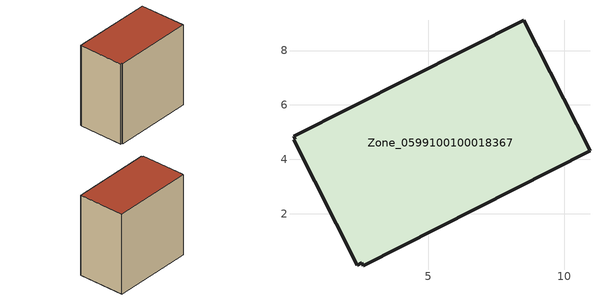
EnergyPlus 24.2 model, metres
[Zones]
Zone_0599100100018367
 floor ground (C_G): 2.62,0.09 2.56,0.19 2.39,0.11 0.06,4.72 0.11,4.75 0.05,4.86 8.52,9.12 10.95,4.31 z3.37
 wall outside (C_F): 8.52,9.12 0.05,4.86 0.11,4.75 0.06,4.72 2.39,0.11 2.56,0.19 2.62,0.09 10.95,4.31 8.52,9.12 z3.37:12.9
 roof outside (C_R): 2.39,0.11 2.56,0.19 2.62,0.09 10.95,4.31 8.52,9.12 0.05,4.86 0.11,4.75 0.06,4.72 z12.9
[BUILDING]
Pand.0599100100018367: North Axis=0; Terrain=City; Loads Convergence Tolerance Value=0.04; Temperature Convergence Tolerance Value=0.4; Solar Distribution=FullExterior; Maximum Number of Warmup Days=25; Minimum Number of Warmup Days=1
[Site:Location]
Rotterdam.The.Hague.AP_ZH_NLD Design_Conditions: Latitude=51.96; Longitude=4.45; Time Zone=1; Elevation=-4.5
[SITE:GROUNDTEMPERATURE:BUILDINGSURFACE]
18, 18, 18, 18, 18, 18, 18, 18, 18, 18, 18, 18
[MATERIAL] Thermal Absorptance=0.9; Solar Absorptance=0.7; Visible Absorptance=0.7
Name | Roughness | Thickness | Conductivity | Density | Specific Heat
G.TI.2015-2018 | MediumSmooth | 0.15 | 0.0428571 | 540 | 1210
F.TI.2015-2018 | Rough | 0.3 | 0.0666667 | 1920 | 840
R.TI.2015-2018 | MediumRough | 0.2 | 0.0333333 | 1500 | 1000
[CONSTRUCTION]
C_G: G.TI.2015-2018
C_F: F.TI.2015-2018
C_R: R.TI.2015-2018
[ZONE]
Zone_0599100100018367: Type=1; Multiplier=1; Ceiling Height=Autocalculate; Volume=Autocalculate; Floor Area=autocalculate; Part of Total Floor Area=Yes
[ZONEINFILTRATION:DESIGNFLOWRATE]
Infil_Zone_0599100100018367: Zone or ZoneList or Space or SpaceList=Zone_0599100100018367; Schedule=AlwaysOn; Design Flow Rate Calculation Method=Flow/Area; Flow Rate per Floor Area=0.0015; Constant Term Coefficient=1; Temperature Term Coefficient=0; Velocity Term Coefficient=0; Velocity Squared Term Coefficient=0
[HVACTEMPLATE:ZONE:IDEALLOADSAIRSYSTEM]
Zone_0599100100018367: Maximum Heating Supply Air Temperature=50; Minimum Cooling Supply Air Temperature=13; Maximum Heating Supply Air Humidity Ratio=0.0156; Minimum Cooling Supply Air Humidity Ratio=0.0077; Heating Limit=NoLimit; Cooling Limit=NoLimit; Dehumidification Control Type=ConstantSensibleHeatRatio; Cooling Sensible Heat Ratio=0.7; Dehumidification Setpoint=60; Humidification Control Type=None; Humidification Setpoint=30; Outdoor Air Method=None; Outdoor Air Flow Rate per Person=0.00944; Outdoor Air Flow Rate per Zone Floor Area=0; Outdoor Air Flow Rate per Zone=0; Demand Controlled Ventilation Type=None; Outdoor Air Economizer Type=NoEconomizer; Heat Recovery Type=None; Sensible Heat Recovery Effectiveness=0.7; Latent Heat Recovery Effectiveness=0.65
[ZONECONTROL:THERMOSTAT]
ThermostatControl_Zone_0599100100018367: Zone or ZoneList=Zone_0599100100018367; Control Type Schedule=DualSetpointControlType; Control 1=Thermostat_Zone_0599100100018367; Temperature Difference Between Cutout And Setpoint=0
[THERMOSTATSETPOINT:DUALSETPOINT]
Thermostat_Zone_0599100100018367: Heating Setpoint Temperature Schedule=HeatingSetpoint_Zone_0599100100018367; Cooling Setpoint Temperature Schedule=CoolingSetpoint_Zone_0599100100018367
[SCHEDULE:COMPACT]
HeatingSetpoint_Zone_0599100100018367: Through: 12/31, For: AllDays, Until: 24:00, 21
CoolingSetpoint_Zone_0599100100018367: Through: 12/31, For: AllDays, Until: 24:00, 24
DualSetpointControlType: Through: 12/31, For: AllDays, Until: 24:00, 4
AlwaysOn: Through: 12/31, For: AllDays, Until: 24:00, 1
